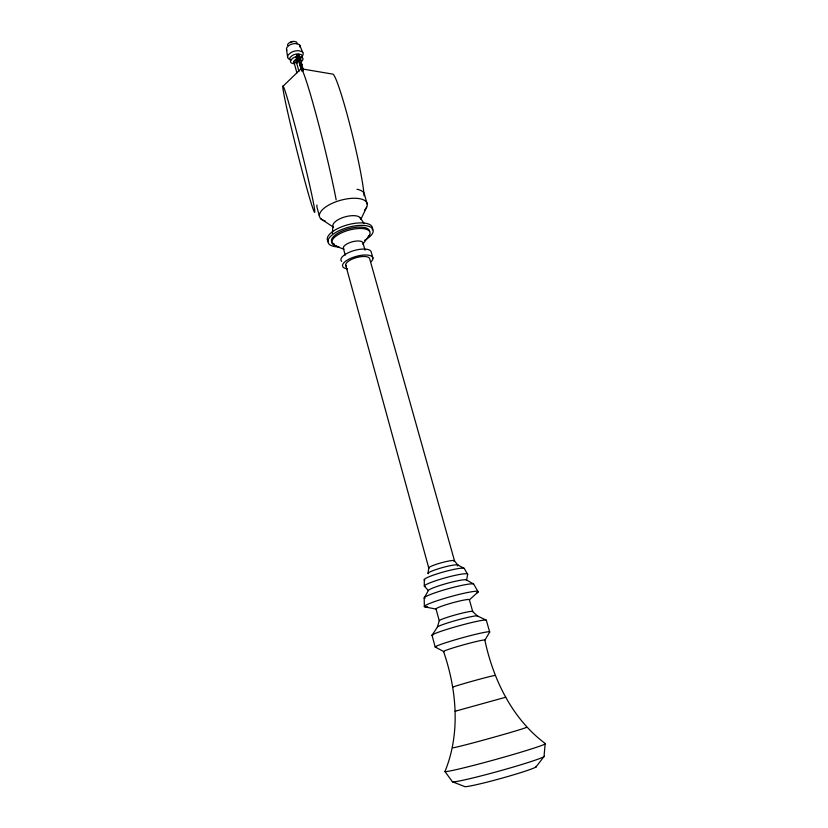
<?xml version="1.0" encoding="UTF-8"?>
<svg xmlns="http://www.w3.org/2000/svg" width="828" height="828" viewBox="0 0 828 828"><rect width="100%" height="100%" fill="white"/><g stroke="black" fill="none" stroke-linecap="round" stroke-linejoin="round"><path stroke-width="1.24" d="M536.192 766.407A37.281 1.998 -15.5 0 1 503.258 777.802A37.281 1.998 -15.5 0 1 464.58 786.528L452.409 781.756L444.957 771.53C460.585 733.401 456.766 689.807 443.57 651.512L435.186 646.978L432.009 635.242L437.391 627.117L439.244 620.721L436.014 608.89M332.401 233.382L332.877 225.92A14.324 5.765 -15.5 0 1 346.073 216.605A14.324 5.765 -15.5 0 1 360.615 218.975M432.785 635.552A28.235 1.946 -15.5 0 1 456.859 626.413A28.235 1.946 -15.5 0 1 486.378 620.41L489.69 632.074L484.866 640.21C493.26 679.674 512.284 718.89 545.166 743.482L544.079 756.036A47.734 2.256 -15.5 0 1 501.861 770.319A47.734 2.256 -15.5 0 1 452.409 781.756M296.559 54.845L298.825 54.803L299.156 56.894L298.142 54.462L296.559 54.845L297.449 60.982L296.124 56.79A6.489 3.488 -15.3 0 0 293.122 57.991L291.042 59.782A6.262 3.364 -15.3 0 0 291.622 63.145L294.095 63.818M298.08 55.093L298.142 54.462M428.024 573.359L428.738 567.863L345.711 265.095M424.857 580.076A20.845 2.349 -15.5 0 1 442.359 572.272A20.845 2.349 -15.5 0 1 464.425 568.784L467.675 574.332L466.557 580.252A19.831 2.06 -15.5 0 0 448.114 583.067A19.831 2.06 -15.5 0 0 428.355 590.581L424.184 597.93L424.36 606.479M360.811 219.482L366.659 207.166M362.809 244.26L369.578 235.069M535.975 767.018L543.872 756.709M301.506 61.479L302.386 60.547A6.262 3.364 -15.3 0 0 301.868 57.173L299.384 56.48M283.041 86.226L301.092 68.755A77.47 3.912 76.1 0 1 316.876 117.504A77.47 3.912 76.1 0 1 336.168 199.89M425.168 606.955L436.48 609.18A17.336 1.532 -15.5 0 1 451.177 603.188A17.336 1.532 -15.5 0 1 469.414 599.834L478.149 591.896L473.906 584.475A25.813 2.556 -15.5 0 0 446.696 589.153A25.813 2.556 -15.5 0 0 424.93 598.406M296.817 55.228L297.562 57.277L297.231 55.186L297.542 56.304L299.136 55.921L299.674 58.26M296.352 57.329L297.914 56.946M297.542 56.304L300.191 66.271L298.473 58.001L300.088 57.618L300.367 58.281L303.431 70.794M298.473 58.001L298.753 58.664L300.367 58.281M298.753 58.664L299.312 60.568L300.926 60.175M299.312 60.568L299.839 62.617L301.454 62.224M301.816 71.177L300.398 65.029L302.013 64.636M300.906 67.399L302.52 67.016M301.226 69.045L302.841 68.662M455.69 711.128L455.089 711.252L505.691 697.238M302.365 68.972L332.887 74.137A64.936 4.782 76.3 0 1 350.12 125.773A64.936 4.782 76.3 0 1 364.041 195.781M334.978 245.657L343.775 249.28M290.411 59.657L289.024 59.088A7.814 4.223 -15.3 0 1 288.289 54.855L290.887 52.609A8.104 4.378 -15.3 0 1 298.711 50.725L301.816 51.605A7.814 4.223 -15.3 0 1 302.458 55.849M477.228 615.846L485.922 620.017M457.625 564.893L463.99 568.267M466.154 579.807L473.419 583.916M320.674 218.654L333.56 227.286M469.414 599.834L472.726 611.613L477.611 616.167A20.886 1.542 -15.5 0 0 458.36 619.768A20.886 1.542 -15.5 0 0 437.391 627.117M428.355 590.581L424.319 586.048L424.257 579.61M457.977 565.286L454.531 560.918L369.754 259.019A12.42 4.595 -15.5 0 0 355.688 257.818A12.42 4.595 -15.5 0 0 346.27 266.171M360.014 217.588L364.196 223.632M299.653 45.116L302.748 52.443M367.28 204.309L364.641 195.035A24.643 10.35 -15.5 0 0 356.992 189.291M372.942 258.222L371.286 252.333A15.691 5.879 -15.5 0 0 353.494 250.729A15.691 5.879 -15.5 0 0 341.633 261.379M365.013 250.159L363.047 243.153A10.195 3.902 -15.5 0 0 351.465 242.035A10.195 3.902 -15.5 0 0 343.775 249.042M298.825 54.803L299.136 55.921M296.227 61.479L298.929 71.28M293.836 61.748L296.89 72.843M343.309 248.121L345.245 255.148M319.432 216.253L316.907 206.928A24.643 10.35 -15.5 0 1 316.969 205.044M301.081 62.804L301.516 64.605M299.839 62.617L300.398 65.029M300.574 60.444L300.088 57.618M296.548 63.435L295.906 59.512L297.055 63.063L296.124 56.79M286.519 49.276L287.616 57.225M427.734 606.893A27.935 2.577 -15.5 0 1 448.776 597.143A27.935 2.577 -15.5 0 1 476.835 592.941M424.971 586.514A22.501 2.432 -15.5 0 1 443.891 578.213A22.501 2.432 -15.5 0 1 467.675 574.332M429.121 568.194A13.383 1.615 -15.5 0 1 442.017 562.595A13.383 1.615 -15.5 0 1 453.961 561.508M428.469 573.721A15.535 1.822 -15.5 0 1 443.456 567.294A15.535 1.822 -15.5 0 1 457.304 565.959M545.166 743.482A52.174 1.977 -15.5 0 1 498.891 758.572A52.174 1.977 -15.5 0 1 444.957 771.53M435.942 647.217A28.318 1.677 -15.5 0 1 460.171 638.378A28.318 1.677 -15.5 0 1 489.69 632.074M439.244 620.721A17.378 1.366 -15.5 0 1 456.683 614.542A17.378 1.366 -15.5 0 1 472.726 611.613M444.098 651.667A21.456 1.159 -15.5 0 1 462.521 645.105A21.456 1.159 -15.5 0 1 484.866 640.21M453.237 687.023A21.631 0.538 -15.5 0 1 475.22 680.399A21.631 0.538 -15.5 0 1 494.844 675.555M526.277 727.315A38.181 0.818 -15.5 0 1 492.194 737.686A38.181 0.818 -15.5 0 1 452.895 747.767M347.491 268.852A15.711 5.806 -15.5 0 1 345.659 261.182A15.711 5.806 -15.5 0 1 366.007 254.993A15.711 5.806 -15.5 0 1 371.12 261.658M337.027 246.258A19.737 7.69 -15.5 0 1 336.406 235.804A19.737 7.69 -15.5 0 1 361.753 228.518A19.737 7.69 -15.5 0 1 367.818 237.408M334.605 244.291A19.737 7.711 -15.5 0 1 344.81 229.956A19.737 7.711 -15.5 0 1 369.692 231.529M339.056 246.951A23.37 9.139 -15.5 0 1 332.628 234.562A23.37 9.139 -15.5 0 1 366.535 225.765A23.37 9.139 -15.5 0 1 364.517 240.348M328.426 241.714A23.36 9.18 -15.5 0 1 347.863 224.75A23.36 9.18 -15.5 0 1 372.279 229.905M325.342 221.107A24.705 10.184 -15.5 0 1 325.456 207.155A24.705 10.184 -15.5 0 1 357.034 198.358A24.705 10.184 -15.5 0 1 364.486 210.208M299.943 47.041A6.779 3.716 -15.3 0 0 298.836 44.37L296.134 43.594A7.038 3.85 -15.3 0 0 289.345 45.23L287.099 47.196A6.779 3.716 -15.3 0 0 286.912 50.177M287.606 45.374A4.74 2.608 -15.3 0 1 288.02 43.915L289.593 42.538A4.916 2.701 -15.3 0 1 294.333 41.4L296.217 41.949A4.74 2.608 -15.3 0 1 297.004 43.822M290.473 42.714A1.428 0.787 -15.3 0 1 292.729 41.804M301.682 58.001A6.251 3.374 -15.3 0 0 301.154 54.617L298.67 53.923A6.489 3.498 -15.3 0 0 292.419 55.435L290.338 57.225A6.251 3.374 -15.3 0 0 290.918 60.599M294.395 62.483A3.126 1.677 -15.3 0 1 294.116 60.806L295.161 59.906A3.25 1.739 -15.3 0 1 296.683 59.305M296.414 62.804A3.25 1.739 -15.3 0 1 295.637 62.825M287.43 111.045A65.101 2.184 75.9 0 0 314.298 211.958A65.101 2.184 75.9 0 0 294.809 125.007A65.101 2.184 75.9 0 0 287.43 111.045"/></g></svg>
